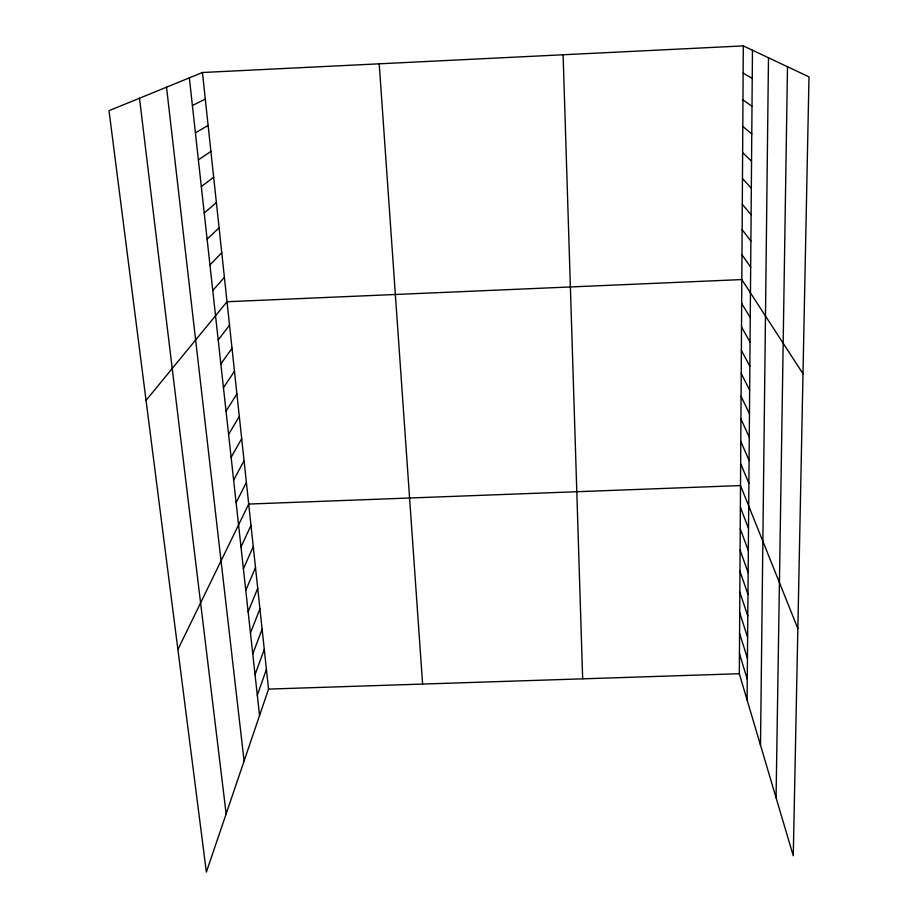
<?xml version="1.0" encoding="UTF-8"?>
<svg xmlns="http://www.w3.org/2000/svg" width="918" height="918" viewBox="0 0 918 918"><rect width="100%" height="100%" fill="white"/><g stroke="black" fill="none" stroke-linecap="round" stroke-linejoin="round"><path stroke-width="1.38" d="M743.305 45.9L808.987 76.871L793.267 855.771L739.323 673.72L743.305 45.9L202.442 72.511L109.013 110.676L206.366 872.1L268.538 689.097L202.442 72.511M747.103 699.964L752.462 50.226M760.494 745.164L768.481 57.777M776.066 797.719L787.495 66.739M257.315 695.201L266.427 669.325M255.055 674.65L264.281 649.359M252.771 653.903L262.123 629.197M250.465 632.938L259.943 608.852M248.135 611.767L257.74 588.3M245.772 590.377L255.514 567.553M243.396 568.77L253.265 546.6M240.998 546.944L250.993 525.429M177.908 649.496L248.709 504.062L740.516 485.565L797.845 628.532M236.11 502.605L246.391 482.478M233.631 480.103L244.05 460.675M231.129 457.348L241.698 438.655M228.605 434.363L239.311 416.416M226.046 411.138L236.901 393.948M223.464 387.66L234.469 371.251M220.848 363.941L232.002 348.312M218.209 339.958L229.523 325.144M146.054 400.386L227.01 301.735L741.824 279.577L802.998 373.775M212.758 290.467L224.405 277.362M209.947 264.935L221.754 252.725M207.112 239.116L219.092 227.825M204.232 212.999L216.384 202.637M201.329 186.595L213.664 177.185M198.38 159.87L210.899 151.447M195.408 132.846L208.111 125.433M192.401 105.513L205.288 99.11M268.538 689.097L739.323 673.72M743.132 73.038L752.232 78.455M742.96 99.878L752.003 106.362M742.788 126.409L751.773 133.936M742.628 152.652L751.544 161.201M742.455 178.597L751.326 188.144M742.295 204.266L751.108 214.778M742.134 229.649L750.89 241.113M741.974 254.745L750.672 267.149M741.664 303.422L750.258 317.594M741.514 327.026L750.052 342.035M741.365 350.378L749.857 366.213M741.228 373.488L749.662 390.127M741.078 396.358L749.467 413.788M740.941 418.998L749.272 437.209M740.792 441.409L749.077 460.366M740.654 463.601L748.893 483.293M740.378 507.298L748.514 528.424M740.241 528.825L748.331 550.639M740.103 550.146L748.147 572.637M739.965 571.248L747.975 594.394M739.839 592.144L747.791 615.944M739.713 612.834L747.619 637.264M739.575 633.328L747.447 658.378M739.449 653.616L747.275 679.274M139.49 98.226L226.149 813.876M166.525 87.176L244.096 761.045M189.349 77.846L259.553 715.547M379.214 63.812L422.601 684.059M563.101 54.77L582.666 678.838"/></g></svg>
